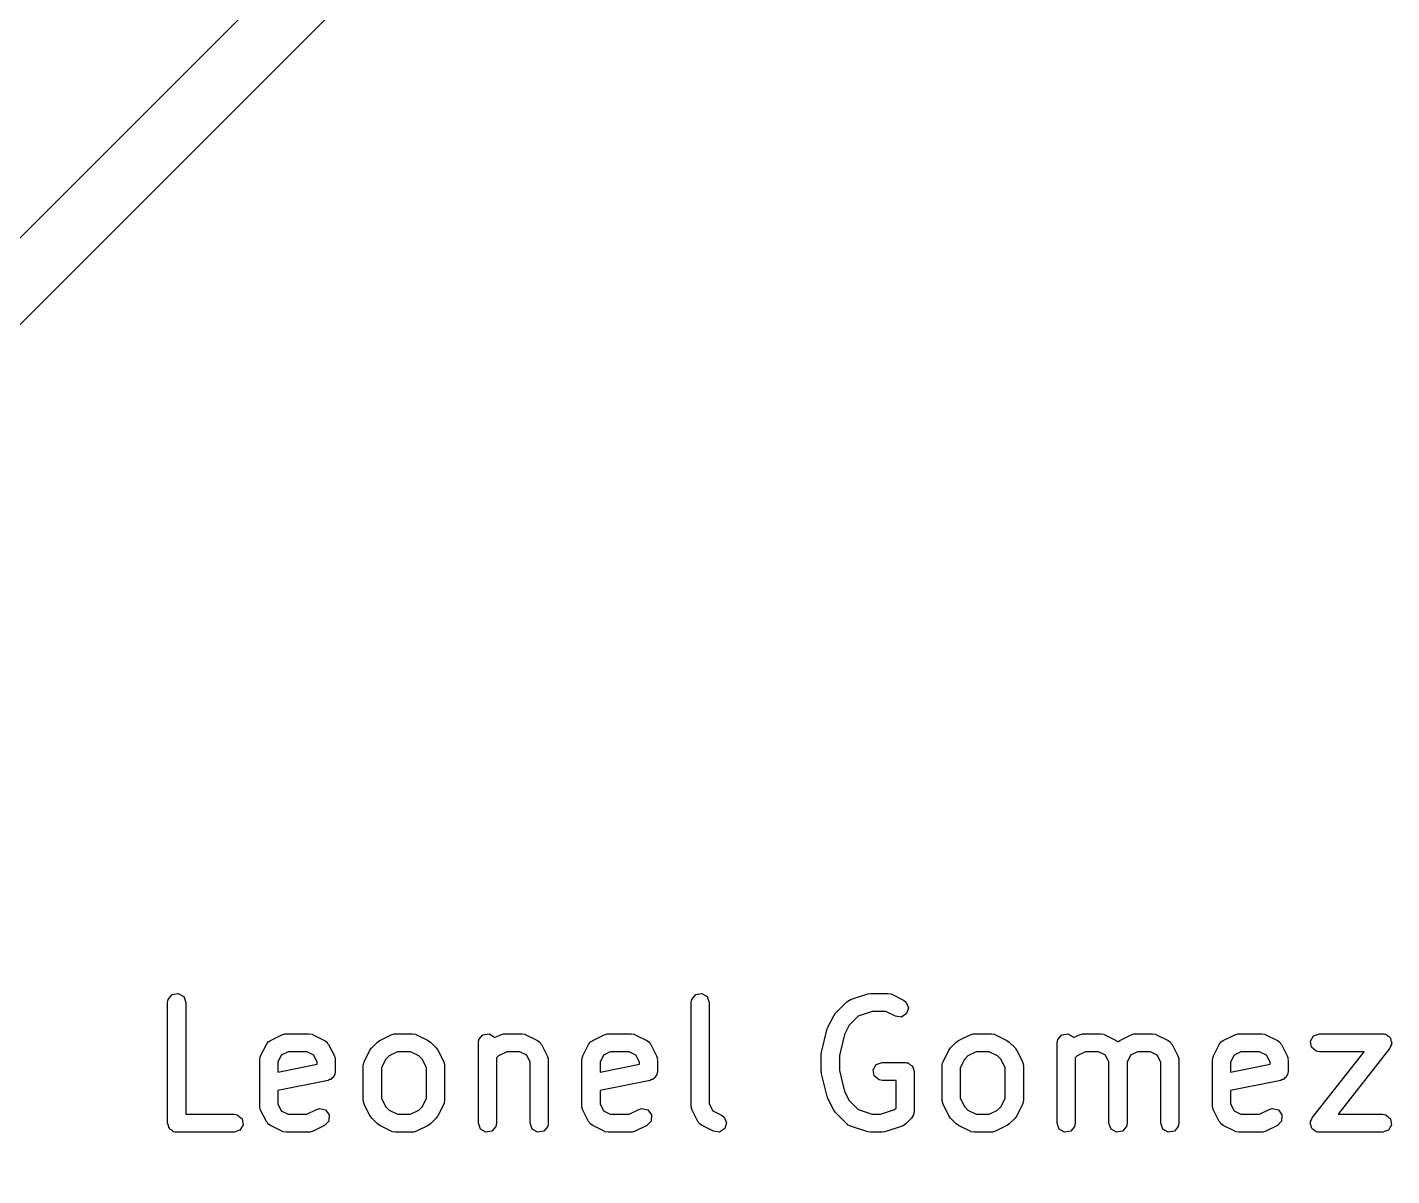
# Model space of a CAD drawing. Extents: x 96 to 198, y -147 to -47.
# Drawn here: x 174.6 to 185.89, y -140.86 to -131.35 of the extents above; entities that cross this region are included whole.
import ezdxf

# ---------------------------------------------------------------- set-up
doc = ezdxf.new("R2010")
doc.units = 0
doc.layers.add('BLACK', color=7, linetype='CONTINUOUS')

msp = doc.modelspace()

# ---------------------------------------------------------------- linework, layer by layer
at = {"layer": 'BLACK', "linetype": 'CONTINUOUS'}
for p, q in [((166.887, -140.746), (184.896, -122.737)), ((185.33, -123.022), (167.172, -141.18)), ((175.763, -139.422), (175.768, -139.397)), ((175.763, -140.422), (175.763, -139.422)), ((175.768, -139.397), (175.801, -139.357)), ((175.801, -139.357), (175.851, -139.349)), ((175.851, -139.349), (175.896, -139.374)), ((175.896, -139.374), (175.913, -139.422)), ((175.913, -139.422), (175.913, -140.347)), ((180.096, -139.422), (180.101, -139.397)), ((180.096, -140.28), (180.096, -139.422)), ((180.101, -139.397), (180.134, -139.357)), ((180.134, -139.357), (180.184, -139.349)), ((180.184, -139.349), (180.229, -139.374)), ((180.229, -139.374), (180.246, -139.422)), ((180.246, -139.422), (180.246, -140.262)), ((181.29, -139.512), (181.385, -139.417)), ((181.385, -139.417), (181.406, -139.402)), ((181.406, -139.402), (181.411, -139.402)), ((181.411, -139.402), (181.414, -139.399)), ((181.414, -139.399), (181.557, -139.351)), ((181.557, -139.351), (181.579, -139.348)), ((181.579, -139.348), (181.581, -139.347)), ((181.581, -139.347), (181.724, -139.347)), ((181.724, -139.347), (181.749, -139.352)), ((181.749, -139.352), (181.753, -139.355)), ((181.753, -139.355), (181.757, -139.355)), ((181.757, -139.355), (181.853, -139.403)), ((181.853, -139.403), (181.874, -139.418)), ((181.874, -139.418), (181.894, -139.466)), ((181.228, -139.627), (181.276, -139.532)), ((181.276, -139.532), (181.289, -139.514)), ((181.289, -139.514), (181.29, -139.512)), ((181.479, -139.536), (181.404, -139.61)), ((181.593, -139.497), (181.479, -139.536)), ((181.706, -139.497), (181.593, -139.497)), ((181.786, -139.537), (181.706, -139.497)), ((181.836, -139.543), (181.786, -139.537)), ((181.879, -139.515), (181.836, -139.543)), ((181.894, -139.466), (181.879, -139.515)), ((176.709, -139.689), (176.734, -139.681)), ((176.734, -139.681), (176.739, -139.682)), ((176.739, -139.682), (176.743, -139.681)), ((176.743, -139.681), (176.933, -139.681)), ((176.933, -139.681), (176.959, -139.685)), ((176.959, -139.685), (176.962, -139.688)), ((177.614, -139.689), (177.639, -139.681)), ((177.639, -139.681), (177.643, -139.682)), ((177.643, -139.682), (177.648, -139.681)), ((177.648, -139.681), (177.79, -139.681)), ((177.79, -139.681), (177.816, -139.685)), ((177.816, -139.685), (177.82, -139.688)), ((178.372, -139.691), (178.423, -139.682)), ((178.423, -139.682), (178.467, -139.708)), ((178.519, -139.689), (178.544, -139.681)), ((178.544, -139.681), (178.548, -139.682)), ((178.548, -139.682), (178.552, -139.681)), ((178.552, -139.681), (178.695, -139.681)), ((178.695, -139.681), (178.721, -139.685)), ((178.721, -139.685), (178.724, -139.688)), ((179.376, -139.689), (179.401, -139.681)), ((179.401, -139.681), (179.405, -139.682)), ((179.405, -139.682), (179.41, -139.681)), ((179.41, -139.681), (179.6, -139.681)), ((179.6, -139.681), (179.626, -139.685)), ((179.626, -139.685), (179.629, -139.688)), ((181.175, -139.833), (181.222, -139.642)), ((181.222, -139.642), (181.228, -139.63)), ((181.228, -139.63), (181.228, -139.627)), ((181.404, -139.61), (181.366, -139.687)), ((182.405, -139.689), (182.43, -139.681)), ((182.43, -139.681), (182.434, -139.682)), ((182.434, -139.682), (182.438, -139.681)), ((182.438, -139.681), (182.581, -139.681)), ((182.581, -139.681), (182.607, -139.685)), ((182.607, -139.685), (182.61, -139.688)), ((183.163, -139.691), (183.213, -139.682)), ((183.213, -139.682), (183.257, -139.708)), ((183.309, -139.689), (183.334, -139.681)), ((183.334, -139.681), (183.339, -139.682)), ((183.339, -139.682), (183.343, -139.681)), ((183.343, -139.681), (183.486, -139.681)), ((183.486, -139.681), (183.511, -139.685)), ((183.511, -139.685), (183.515, -139.688)), ((183.738, -139.689), (183.763, -139.681)), ((183.763, -139.681), (183.767, -139.682)), ((183.767, -139.682), (183.771, -139.681)), ((183.771, -139.681), (183.914, -139.681)), ((183.914, -139.681), (183.94, -139.685)), ((183.94, -139.685), (183.943, -139.688)), ((184.595, -139.689), (184.62, -139.681)), ((184.62, -139.681), (184.624, -139.682)), ((184.624, -139.682), (184.629, -139.681)), ((184.629, -139.681), (184.819, -139.681)), ((184.819, -139.681), (184.845, -139.685)), ((184.845, -139.685), (184.848, -139.688)), ((185.247, -139.698), (185.295, -139.681)), ((185.295, -139.681), (185.819, -139.681)), ((185.819, -139.681), (185.827, -139.682)), ((185.827, -139.682), (185.83, -139.681)), ((185.83, -139.681), (185.833, -139.683)), ((185.833, -139.683), (185.845, -139.685)), ((185.845, -139.685), (185.859, -139.697)), ((176.533, -139.865), (176.581, -139.77)), ((176.581, -139.77), (176.596, -139.749)), ((176.596, -139.749), (176.606, -139.744)), ((176.606, -139.744), (176.614, -139.736)), ((176.614, -139.736), (176.709, -139.689)), ((176.962, -139.688), (176.967, -139.689)), ((176.967, -139.689), (177.062, -139.736)), ((177.062, -139.736), (177.083, -139.752)), ((177.083, -139.752), (177.087, -139.762)), ((177.087, -139.762), (177.096, -139.77)), ((177.096, -139.77), (177.143, -139.865)), ((177.451, -139.799), (177.452, -139.798)), ((177.452, -139.798), (177.499, -139.75)), ((177.499, -139.75), (177.518, -139.737)), ((177.518, -139.737), (177.519, -139.736)), ((177.519, -139.736), (177.614, -139.689)), ((177.82, -139.688), (177.824, -139.689)), ((177.824, -139.689), (177.919, -139.736)), ((177.919, -139.736), (177.937, -139.75)), ((177.937, -139.75), (177.939, -139.75)), ((177.939, -139.75), (177.986, -139.798)), ((177.986, -139.798), (177.999, -139.816)), ((178.335, -139.756), (178.339, -139.73)), ((178.335, -140.422), (178.335, -139.756)), ((178.339, -139.73), (178.372, -139.691)), ((178.467, -139.708), (178.469, -139.713)), ((178.469, -139.713), (178.519, -139.689)), ((178.724, -139.688), (178.729, -139.689)), ((178.729, -139.689), (178.824, -139.736)), ((178.824, -139.736), (178.845, -139.752)), ((178.845, -139.752), (178.849, -139.762)), ((178.849, -139.762), (178.858, -139.77)), ((178.858, -139.77), (178.905, -139.865)), ((179.2, -139.865), (179.247, -139.77)), ((179.247, -139.77), (179.263, -139.749)), ((179.263, -139.749), (179.273, -139.744)), ((179.273, -139.744), (179.281, -139.736)), ((179.281, -139.736), (179.376, -139.689)), ((179.629, -139.688), (179.634, -139.689)), ((179.634, -139.689), (179.729, -139.736)), ((179.729, -139.736), (179.75, -139.752)), ((179.75, -139.752), (179.754, -139.762)), ((179.754, -139.762), (179.762, -139.77)), ((179.762, -139.77), (179.81, -139.865)), ((181.366, -139.687), (181.323, -139.86)), ((182.242, -139.798), (182.29, -139.75)), ((182.242, -139.799), (182.242, -139.798)), ((182.29, -139.75), (182.308, -139.737)), ((182.308, -139.737), (182.309, -139.736)), ((182.309, -139.736), (182.405, -139.689)), ((182.61, -139.688), (182.614, -139.689)), ((182.614, -139.689), (182.71, -139.736)), ((182.71, -139.736), (182.728, -139.75)), ((182.728, -139.75), (182.729, -139.75)), ((182.729, -139.75), (182.777, -139.798)), ((182.777, -139.798), (182.79, -139.816)), ((183.125, -139.756), (183.13, -139.73)), ((183.125, -140.422), (183.125, -139.756)), ((183.13, -139.73), (183.163, -139.691)), ((183.257, -139.708), (183.26, -139.713)), ((183.26, -139.713), (183.309, -139.689)), ((183.515, -139.688), (183.519, -139.689)), ((183.519, -139.689), (183.614, -139.736)), ((183.614, -139.736), (183.629, -139.747)), ((183.629, -139.747), (183.635, -139.744)), ((183.635, -139.744), (183.643, -139.736)), ((183.643, -139.736), (183.738, -139.689)), ((183.943, -139.688), (183.948, -139.689)), ((183.948, -139.689), (184.043, -139.736)), ((184.043, -139.736), (184.064, -139.752)), ((184.064, -139.752), (184.068, -139.762)), ((184.068, -139.762), (184.077, -139.77)), ((184.077, -139.77), (184.124, -139.865)), ((184.419, -139.865), (184.466, -139.77)), ((184.466, -139.77), (184.482, -139.749)), ((184.482, -139.749), (184.492, -139.744)), ((184.492, -139.744), (184.5, -139.736)), ((184.5, -139.736), (184.595, -139.689)), ((184.848, -139.688), (184.853, -139.689)), ((184.853, -139.689), (184.948, -139.736)), ((184.948, -139.736), (184.969, -139.752)), ((184.969, -139.752), (184.973, -139.762)), ((184.973, -139.762), (184.981, -139.77)), ((184.981, -139.77), (185.029, -139.865)), ((185.221, -139.743), (185.247, -139.698)), ((185.23, -139.793), (185.221, -139.743)), ((185.27, -139.826), (185.23, -139.793)), ((185.859, -139.697), (185.875, -139.706)), ((185.875, -139.706), (185.878, -139.713)), ((185.878, -139.713), (185.884, -139.718)), ((185.884, -139.785), (185.878, -139.802)), ((185.884, -139.718), (185.887, -139.736)), ((185.893, -139.769), (185.884, -139.785)), ((185.887, -139.736), (185.894, -139.753)), ((185.894, -139.753), (185.892, -139.761)), ((185.892, -139.761), (185.893, -139.769)), ((176.525, -139.899), (176.53, -139.873)), ((176.525, -140.28), (176.525, -139.899)), ((176.53, -139.873), (176.532, -139.869)), ((176.532, -139.869), (176.533, -139.865)), ((176.704, -139.859), (176.675, -139.916)), ((176.761, -139.831), (176.704, -139.859)), ((176.916, -139.831), (176.761, -139.831)), ((176.973, -139.859), (176.916, -139.831)), ((177.001, -139.916), (176.973, -139.859)), ((177.143, -139.865), (177.151, -139.89)), ((177.151, -139.89), (177.15, -139.894)), ((177.15, -139.894), (177.151, -139.899)), ((177.151, -139.899), (177.151, -139.994)), ((177.39, -139.913), (177.438, -139.817)), ((177.438, -139.817), (177.451, -139.799)), ((177.566, -139.895), (177.532, -139.964)), ((177.597, -139.865), (177.566, -139.895)), ((177.665, -139.831), (177.597, -139.865)), ((177.773, -139.831), (177.665, -139.831)), ((177.841, -139.865), (177.773, -139.831)), ((177.872, -139.895), (177.841, -139.865)), ((177.906, -139.964), (177.872, -139.895)), ((177.999, -139.816), (178, -139.817)), ((178, -139.817), (178.048, -139.913)), ((178.502, -139.865), (178.485, -139.882)), ((178.485, -139.882), (178.485, -140.422)), ((178.57, -139.831), (178.502, -139.865)), ((178.678, -139.831), (178.57, -139.831)), ((178.735, -139.859), (178.678, -139.831)), ((178.763, -139.916), (178.735, -139.859)), ((178.905, -139.865), (178.913, -139.89)), ((178.913, -139.89), (178.912, -139.894)), ((178.912, -139.894), (178.913, -139.899)), ((178.913, -139.899), (178.913, -140.422)), ((179.192, -139.899), (179.196, -139.873)), ((179.192, -140.28), (179.192, -139.899)), ((179.196, -139.873), (179.199, -139.869)), ((179.199, -139.869), (179.2, -139.865)), ((179.37, -139.859), (179.342, -139.916)), ((179.427, -139.831), (179.37, -139.859)), ((179.582, -139.831), (179.427, -139.831)), ((179.639, -139.859), (179.582, -139.831)), ((179.668, -139.916), (179.639, -139.859)), ((179.81, -139.865), (179.817, -139.89)), ((179.817, -139.89), (179.816, -139.894)), ((179.816, -139.894), (179.818, -139.899)), ((179.818, -139.899), (179.818, -139.994)), ((181.173, -139.851), (181.175, -139.836)), ((181.173, -139.994), (181.173, -139.851)), ((181.175, -139.836), (181.175, -139.833)), ((181.323, -139.86), (181.323, -139.985)), ((182.181, -139.913), (182.228, -139.817)), ((182.228, -139.817), (182.242, -139.799)), ((182.357, -139.895), (182.323, -139.964)), ((182.387, -139.865), (182.357, -139.895)), ((182.456, -139.831), (182.387, -139.865)), ((182.563, -139.831), (182.456, -139.831)), ((182.632, -139.865), (182.563, -139.831)), ((182.662, -139.895), (182.632, -139.865)), ((182.696, -139.964), (182.662, -139.895)), ((182.79, -139.816), (182.791, -139.817)), ((182.791, -139.817), (182.839, -139.913)), ((183.292, -139.865), (183.275, -139.882)), ((183.275, -139.882), (183.275, -140.422)), ((183.361, -139.831), (183.292, -139.865)), ((183.468, -139.831), (183.361, -139.831)), ((183.525, -139.859), (183.468, -139.831)), ((183.554, -139.916), (183.525, -139.859)), ((183.732, -139.859), (183.704, -139.916)), ((183.789, -139.831), (183.732, -139.859)), ((183.897, -139.831), (183.789, -139.831)), ((183.954, -139.859), (183.897, -139.831)), ((183.982, -139.916), (183.954, -139.859)), ((184.124, -139.865), (184.132, -139.89)), ((184.132, -139.89), (184.131, -139.894)), ((184.131, -139.894), (184.132, -139.899)), ((184.132, -139.899), (184.132, -140.422)), ((184.411, -139.899), (184.415, -139.873)), ((184.411, -140.28), (184.411, -139.899)), ((184.415, -139.873), (184.418, -139.869)), ((184.418, -139.869), (184.419, -139.865)), ((184.589, -139.859), (184.561, -139.916)), ((184.646, -139.831), (184.589, -139.859)), ((184.801, -139.831), (184.646, -139.831)), ((184.858, -139.859), (184.801, -139.831)), ((184.887, -139.916), (184.858, -139.859)), ((185.029, -139.865), (185.036, -139.89)), ((185.036, -139.89), (185.035, -139.894)), ((185.035, -139.894), (185.037, -139.899)), ((185.037, -139.899), (185.037, -139.994)), ((185.236, -140.376), (185.665, -139.831)), ((185.295, -139.831), (185.27, -139.826)), ((185.665, -139.831), (185.295, -139.831)), ((185.878, -139.802), (185.45, -140.347)), ((176.675, -139.916), (176.675, -139.998)), ((176.675, -139.998), (177.001, -139.932)), ((177.001, -139.932), (177.001, -139.916)), ((177.147, -140.019), (177.139, -140.029)), ((177.151, -139.994), (177.147, -140.019)), ((177.382, -139.946), (177.387, -139.921)), ((177.382, -140.232), (177.382, -139.946)), ((177.387, -139.921), (177.39, -139.917)), ((177.39, -139.917), (177.39, -139.913)), ((177.532, -139.964), (177.532, -140.214)), ((177.906, -140.214), (177.906, -139.964)), ((178.048, -139.913), (178.055, -139.938)), ((178.055, -139.938), (178.054, -139.942)), ((178.054, -139.942), (178.056, -139.946)), ((178.056, -139.946), (178.056, -140.232)), ((178.763, -140.422), (178.763, -139.916)), ((179.342, -139.916), (179.342, -139.998)), ((179.342, -139.998), (179.668, -139.932)), ((179.668, -139.932), (179.668, -139.916)), ((179.813, -140.019), (179.805, -140.029)), ((179.818, -139.994), (179.813, -140.019)), ((181.174, -139.997), (181.173, -139.994)), ((181.175, -140.012), (181.174, -139.997)), ((181.222, -140.202), (181.175, -140.012)), ((181.323, -139.985), (181.366, -140.158)), ((181.602, -139.981), (181.628, -139.936)), ((181.611, -140.031), (181.602, -139.981)), ((181.628, -139.936), (181.676, -139.919)), ((181.676, -139.919), (181.867, -139.919)), ((181.867, -139.919), (181.876, -139.921)), ((181.876, -139.921), (181.88, -139.92)), ((181.88, -139.92), (181.883, -139.922)), ((181.883, -139.922), (181.892, -139.923)), ((181.892, -139.923), (181.907, -139.936)), ((181.907, -139.936), (181.924, -139.946)), ((181.924, -139.946), (181.926, -139.952)), ((181.926, -139.952), (181.932, -139.956)), ((181.932, -139.956), (181.935, -139.975)), ((181.935, -139.975), (181.942, -139.994)), ((181.942, -139.994), (181.942, -140.327)), ((182.173, -139.946), (182.177, -139.921)), ((182.173, -140.232), (182.173, -139.946)), ((182.177, -139.921), (182.18, -139.917)), ((182.18, -139.917), (182.181, -139.913)), ((182.323, -139.964), (182.323, -140.214)), ((182.696, -140.214), (182.696, -139.964)), ((182.839, -139.913), (182.846, -139.938)), ((182.846, -139.938), (182.845, -139.942)), ((182.845, -139.942), (182.846, -139.946)), ((182.846, -139.946), (182.846, -140.232)), ((183.554, -140.422), (183.554, -139.916)), ((183.704, -139.916), (183.704, -140.422)), ((183.982, -140.422), (183.982, -139.916)), ((184.561, -139.916), (184.561, -139.998)), ((184.561, -139.998), (184.887, -139.932)), ((184.887, -139.932), (184.887, -139.916)), ((185.032, -140.019), (185.024, -140.029)), ((185.037, -139.994), (185.032, -140.019)), ((177.091, -140.067), (176.675, -140.151)), ((177.101, -140.061), (177.091, -140.067)), ((177.114, -140.059), (177.101, -140.061)), ((177.123, -140.048), (177.114, -140.059)), ((177.135, -140.041), (177.123, -140.048)), ((177.139, -140.029), (177.135, -140.041)), ((179.758, -140.067), (179.342, -140.151)), ((179.768, -140.061), (179.758, -140.067)), ((179.78, -140.059), (179.768, -140.061)), ((179.789, -140.048), (179.78, -140.059)), ((179.801, -140.041), (179.789, -140.048)), ((179.805, -140.029), (179.801, -140.041)), ((181.651, -140.064), (181.611, -140.031)), ((181.676, -140.069), (181.651, -140.064)), ((181.792, -140.069), (181.676, -140.069)), ((181.792, -140.296), (181.792, -140.069)), ((184.977, -140.067), (184.561, -140.151)), ((184.987, -140.061), (184.977, -140.067)), ((184.999, -140.059), (184.987, -140.061)), ((185.008, -140.048), (184.999, -140.059)), ((185.02, -140.041), (185.008, -140.048)), ((185.024, -140.029), (185.02, -140.041)), ((176.675, -140.151), (176.675, -140.262)), ((177.384, -140.236), (177.382, -140.232)), ((177.383, -140.24), (177.384, -140.236)), ((177.39, -140.265), (177.383, -140.24)), ((177.532, -140.214), (177.566, -140.283)), ((177.872, -140.283), (177.906, -140.214)), ((178.056, -140.232), (178.051, -140.258)), ((179.342, -140.151), (179.342, -140.262)), ((181.224, -140.205), (181.222, -140.202)), ((181.228, -140.218), (181.224, -140.205)), ((181.276, -140.313), (181.228, -140.218)), ((181.366, -140.158), (181.404, -140.235)), ((181.404, -140.235), (181.479, -140.309)), ((182.174, -140.236), (182.173, -140.232)), ((182.173, -140.24), (182.174, -140.236)), ((182.181, -140.265), (182.173, -140.24)), ((182.323, -140.214), (182.357, -140.283)), ((182.662, -140.283), (182.696, -140.214)), ((182.846, -140.232), (182.842, -140.258)), ((184.561, -140.151), (184.561, -140.262)), ((175.913, -140.347), (176.314, -140.347)), ((176.314, -140.347), (176.34, -140.352)), ((176.34, -140.352), (176.379, -140.385)), ((176.527, -140.284), (176.525, -140.28)), ((176.525, -140.288), (176.527, -140.284)), ((176.533, -140.313), (176.525, -140.288)), ((176.581, -140.408), (176.533, -140.313)), ((176.675, -140.262), (176.704, -140.319)), ((176.704, -140.319), (176.761, -140.347)), ((176.761, -140.347), (176.916, -140.347)), ((176.916, -140.347), (176.995, -140.308)), ((176.995, -140.308), (177.02, -140.3)), ((177.02, -140.3), (177.07, -140.312)), ((177.07, -140.312), (177.1, -140.353)), ((177.1, -140.353), (177.097, -140.405)), ((177.438, -140.361), (177.39, -140.265)), ((177.439, -140.362), (177.438, -140.361)), ((177.452, -140.38), (177.439, -140.362)), ((177.566, -140.283), (177.597, -140.313)), ((177.597, -140.313), (177.665, -140.347)), ((177.665, -140.347), (177.773, -140.347)), ((177.773, -140.347), (177.841, -140.313)), ((177.841, -140.313), (177.872, -140.283)), ((178, -140.361), (177.987, -140.379)), ((178.048, -140.265), (178, -140.361)), ((178.049, -140.261), (178.048, -140.265)), ((178.051, -140.258), (178.049, -140.261)), ((179.193, -140.284), (179.192, -140.28)), ((179.192, -140.288), (179.193, -140.284)), ((179.2, -140.313), (179.192, -140.288)), ((179.247, -140.408), (179.2, -140.313)), ((179.342, -140.262), (179.37, -140.319)), ((179.37, -140.319), (179.427, -140.347)), ((179.427, -140.347), (179.582, -140.347)), ((179.582, -140.347), (179.662, -140.308)), ((179.662, -140.308), (179.687, -140.3)), ((179.687, -140.3), (179.737, -140.312)), ((179.737, -140.312), (179.767, -140.353)), ((179.767, -140.353), (179.764, -140.405)), ((180.098, -140.284), (180.096, -140.28)), ((180.097, -140.288), (180.098, -140.284)), ((180.104, -140.313), (180.097, -140.288)), ((180.152, -140.408), (180.104, -140.313)), ((180.246, -140.262), (180.275, -140.319)), ((180.275, -140.319), (180.348, -140.355)), ((180.348, -140.355), (180.369, -140.371)), ((181.277, -140.314), (181.276, -140.313)), ((181.29, -140.333), (181.277, -140.314)), ((181.385, -140.428), (181.29, -140.333)), ((181.479, -140.309), (181.593, -140.347)), ((181.593, -140.347), (181.664, -140.347)), ((181.664, -140.347), (181.779, -140.309)), ((181.779, -140.309), (181.792, -140.296)), ((181.937, -140.353), (181.927, -140.365)), ((181.94, -140.337), (181.937, -140.353)), ((181.941, -140.334), (181.94, -140.337)), ((181.942, -140.327), (181.941, -140.332)), ((181.941, -140.332), (181.941, -140.334)), ((182.228, -140.361), (182.181, -140.265)), ((182.229, -140.362), (182.228, -140.361)), ((182.242, -140.38), (182.229, -140.362)), ((182.357, -140.283), (182.387, -140.313)), ((182.387, -140.313), (182.456, -140.347)), ((182.456, -140.347), (182.563, -140.347)), ((182.563, -140.347), (182.632, -140.313)), ((182.632, -140.313), (182.662, -140.283)), ((182.791, -140.361), (182.778, -140.379)), ((182.839, -140.265), (182.791, -140.361)), ((182.842, -140.258), (182.839, -140.261)), ((182.839, -140.261), (182.839, -140.265)), ((184.412, -140.284), (184.411, -140.28)), ((184.411, -140.288), (184.412, -140.284)), ((184.419, -140.313), (184.411, -140.288)), ((184.466, -140.408), (184.419, -140.313)), ((184.561, -140.262), (184.589, -140.319)), ((184.589, -140.319), (184.646, -140.347)), ((184.646, -140.347), (184.801, -140.347)), ((184.801, -140.347), (184.881, -140.308)), ((184.881, -140.308), (184.906, -140.3)), ((184.906, -140.3), (184.956, -140.312)), ((184.956, -140.312), (184.986, -140.353)), ((184.986, -140.353), (184.983, -140.405)), ((185.45, -140.347), (185.819, -140.347)), ((185.819, -140.347), (185.845, -140.352)), ((185.845, -140.352), (185.884, -140.385)), ((175.77, -140.441), (175.763, -140.422)), ((175.773, -140.46), (175.77, -140.441)), ((175.778, -140.464), (175.773, -140.46)), ((175.781, -140.471), (175.778, -140.464)), ((175.798, -140.48), (175.781, -140.471)), ((176.388, -140.435), (176.362, -140.48)), ((176.379, -140.385), (176.388, -140.435)), ((176.589, -140.416), (176.581, -140.408)), ((176.593, -140.426), (176.589, -140.416)), ((176.614, -140.442), (176.593, -140.426)), ((176.709, -140.489), (176.614, -140.442)), ((177.062, -140.442), (176.967, -140.489)), ((177.097, -140.405), (177.062, -140.442)), ((177.499, -140.428), (177.452, -140.38)), ((177.501, -140.428), (177.499, -140.428)), ((177.519, -140.442), (177.501, -140.428)), ((177.614, -140.489), (177.519, -140.442)), ((177.919, -140.442), (177.824, -140.489)), ((177.92, -140.441), (177.919, -140.442)), ((177.939, -140.428), (177.92, -140.441)), ((177.986, -140.38), (177.939, -140.428)), ((177.987, -140.379), (177.986, -140.38)), ((178.352, -140.471), (178.335, -140.422)), ((178.397, -140.496), (178.352, -140.471)), ((178.48, -140.448), (178.447, -140.487)), ((178.485, -140.422), (178.48, -140.448)), ((178.781, -140.471), (178.763, -140.422)), ((178.825, -140.496), (178.781, -140.471)), ((178.909, -140.448), (178.876, -140.487)), ((178.913, -140.422), (178.909, -140.448)), ((179.255, -140.416), (179.247, -140.408)), ((179.26, -140.426), (179.255, -140.416)), ((179.281, -140.442), (179.26, -140.426)), ((179.376, -140.489), (179.281, -140.442)), ((179.729, -140.442), (179.634, -140.489)), ((179.764, -140.405), (179.729, -140.442)), ((180.16, -140.416), (180.152, -140.408)), ((180.165, -140.426), (180.16, -140.416)), ((180.186, -140.442), (180.165, -140.426)), ((180.281, -140.489), (180.186, -140.442)), ((180.375, -140.467), (180.332, -140.495)), ((180.369, -140.371), (180.389, -140.418)), ((180.389, -140.418), (180.375, -140.467)), ((181.389, -140.43), (181.385, -140.428)), ((181.391, -140.434), (181.389, -140.43)), ((181.414, -140.446), (181.391, -140.434)), ((181.557, -140.494), (181.414, -140.446)), ((181.843, -140.446), (181.7, -140.494)), ((181.846, -140.443), (181.843, -140.446)), ((181.851, -140.443), (181.846, -140.443)), ((181.872, -140.428), (181.851, -140.443)), ((181.92, -140.38), (181.872, -140.428)), ((181.927, -140.365), (181.92, -140.38)), ((182.29, -140.428), (182.242, -140.38)), ((182.291, -140.428), (182.29, -140.428)), ((182.309, -140.442), (182.291, -140.428)), ((182.405, -140.489), (182.309, -140.442)), ((182.71, -140.442), (182.614, -140.489)), ((182.711, -140.441), (182.71, -140.442)), ((182.729, -140.428), (182.711, -140.441)), ((182.777, -140.38), (182.729, -140.428)), ((182.778, -140.379), (182.777, -140.38)), ((183.143, -140.471), (183.125, -140.422)), ((183.187, -140.496), (183.143, -140.471)), ((183.27, -140.448), (183.238, -140.487)), ((183.275, -140.422), (183.27, -140.448)), ((183.571, -140.471), (183.554, -140.422)), ((183.616, -140.496), (183.571, -140.471)), ((183.699, -140.448), (183.666, -140.487)), ((183.704, -140.422), (183.699, -140.448)), ((184, -140.471), (183.982, -140.422)), ((184.044, -140.496), (184, -140.471)), ((184.128, -140.448), (184.095, -140.487)), ((184.132, -140.422), (184.128, -140.448)), ((184.474, -140.416), (184.466, -140.408)), ((184.479, -140.426), (184.474, -140.416)), ((184.5, -140.442), (184.479, -140.426)), ((184.595, -140.489), (184.5, -140.442)), ((184.948, -140.442), (184.853, -140.489)), ((184.983, -140.405), (184.948, -140.442)), ((185.22, -140.425), (185.223, -140.417)), ((185.227, -140.442), (185.22, -140.425)), ((185.221, -140.409), (185.231, -140.393)), ((185.223, -140.417), (185.221, -140.409)), ((185.23, -140.46), (185.227, -140.442)), ((185.236, -140.465), (185.23, -140.46)), ((185.231, -140.393), (185.236, -140.376)), ((185.239, -140.472), (185.236, -140.465)), ((185.256, -140.481), (185.239, -140.472)), ((185.893, -140.435), (185.867, -140.48)), ((185.884, -140.385), (185.893, -140.435)), ((175.812, -140.493), (175.798, -140.48)), ((175.822, -140.495), (175.812, -140.493)), ((175.825, -140.496), (175.822, -140.495)), ((175.828, -140.496), (175.825, -140.496)), ((175.838, -140.497), (175.828, -140.496)), ((176.314, -140.497), (175.838, -140.497)), ((176.362, -140.48), (176.314, -140.497)), ((176.714, -140.49), (176.709, -140.489)), ((176.717, -140.493), (176.714, -140.49)), ((176.743, -140.497), (176.717, -140.493)), ((176.933, -140.497), (176.743, -140.497)), ((176.938, -140.496), (176.933, -140.497)), ((176.942, -140.497), (176.938, -140.496)), ((176.967, -140.489), (176.942, -140.497)), ((177.619, -140.49), (177.614, -140.489)), ((177.622, -140.493), (177.619, -140.49)), ((177.648, -140.497), (177.622, -140.493)), ((177.79, -140.497), (177.648, -140.497)), ((177.795, -140.496), (177.79, -140.497)), ((177.799, -140.497), (177.795, -140.496)), ((177.824, -140.489), (177.799, -140.497)), ((178.447, -140.487), (178.397, -140.496)), ((178.876, -140.487), (178.825, -140.496)), ((179.38, -140.49), (179.376, -140.489)), ((179.384, -140.493), (179.38, -140.49)), ((179.41, -140.497), (179.384, -140.493)), ((179.6, -140.497), (179.41, -140.497)), ((179.604, -140.496), (179.6, -140.497)), ((179.609, -140.497), (179.604, -140.496)), ((179.634, -140.489), (179.609, -140.497)), ((180.332, -140.495), (180.281, -140.489)), ((181.559, -140.493), (181.557, -140.494)), ((181.581, -140.497), (181.559, -140.493)), ((181.676, -140.497), (181.581, -140.497)), ((181.678, -140.497), (181.676, -140.497)), ((181.7, -140.494), (181.678, -140.497)), ((182.409, -140.49), (182.405, -140.489)), ((182.412, -140.493), (182.409, -140.49)), ((182.438, -140.497), (182.412, -140.493)), ((182.581, -140.497), (182.438, -140.497)), ((182.585, -140.496), (182.581, -140.497)), ((182.59, -140.497), (182.585, -140.496)), ((182.614, -140.489), (182.59, -140.497)), ((183.238, -140.487), (183.187, -140.496)), ((183.666, -140.487), (183.616, -140.496)), ((184.095, -140.487), (184.044, -140.496)), ((184.599, -140.49), (184.595, -140.489)), ((184.603, -140.493), (184.599, -140.49)), ((184.629, -140.497), (184.603, -140.493)), ((184.819, -140.497), (184.629, -140.497)), ((184.823, -140.496), (184.819, -140.497)), ((184.828, -140.497), (184.823, -140.496)), ((184.853, -140.489), (184.828, -140.497)), ((185.27, -140.493), (185.256, -140.481)), ((185.281, -140.495), (185.27, -140.493)), ((185.285, -140.497), (185.281, -140.495)), ((185.287, -140.496), (185.285, -140.497)), ((185.295, -140.497), (185.287, -140.496)), ((185.819, -140.497), (185.295, -140.497)), ((185.867, -140.48), (185.819, -140.497))]:
    msp.add_line(p, q, dxfattribs=at)

doc.saveas('drawing.dxf')
